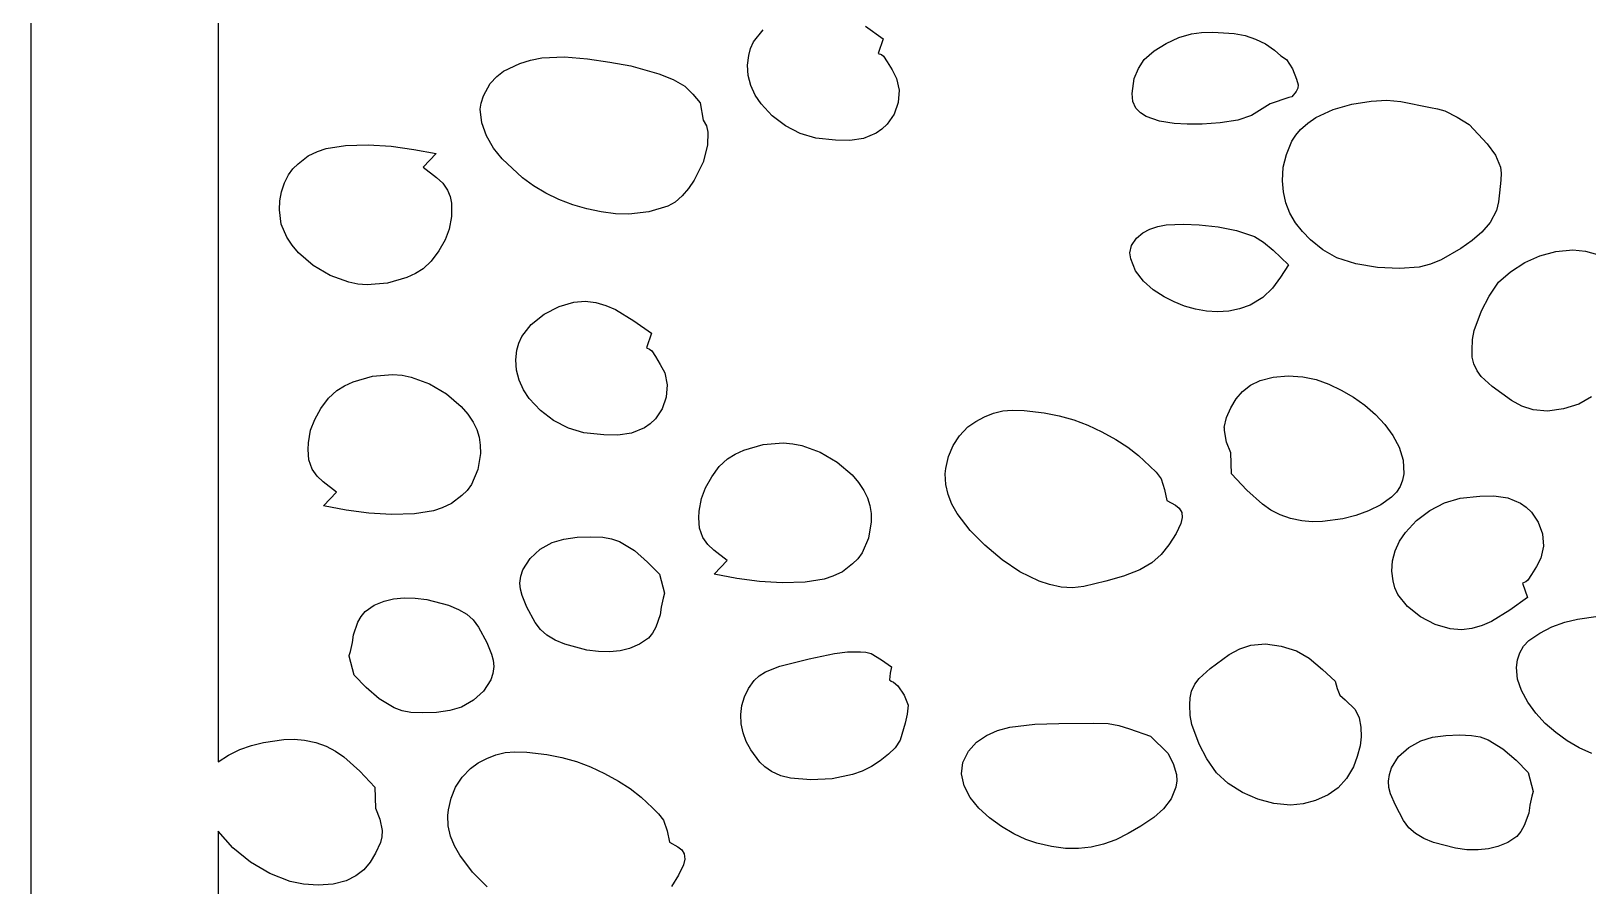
# Model space of a CAD drawing. Extents: x 2 to 598, y 382 to 3498.
# Drawn here: x 2 to 216.6, y 509.6 to 627.4 of the extents above; entities that cross this region are included whole.
import ezdxf

# ---------------------------------------------------------------- set-up
doc = ezdxf.new("R2010")
doc.units = 0

msp = doc.modelspace()

# ---------------------------------------------------------------- linework, layer by layer
at = {"layer": 'Calque 1'}
for p, q in [((1.99988, 381.978), (1.99988, 1197.98)), ((27.7753, 832.6731), (27.7753, 526.657)), ((101.581507, 625.9482), (102.904507, 627.589564)), ((117.02688, 628.115937), (119.475517, 626.3818)), ((160.234243, 626.561767), (161.973217, 627.0786)), ((161.973217, 627.0786), (163.326462, 627.238877)), ((163.326462, 627.238877), (164.920547, 627.269788)), ((164.920547, 627.269788), (167.852427, 627.1006)), ((167.852427, 627.1006), (169.349943, 626.825981)), ((169.349943, 626.825981), (170.786586, 626.34095)), ((100.928307, 624.062), (101.17792, 625.0342)), ((101.17792, 625.0342), (101.581507, 625.9482)), ((119.475517, 626.3818), (118.782517, 624.3659)), ((155.441317, 623.5015), (156.794647, 624.701152)), ((156.794647, 624.701152), (158.450171, 625.745263)), ((158.450171, 625.745263), (160.234243, 626.561767)), ((170.786586, 626.34095), (172.141724, 625.661219)), ((172.141724, 625.661219), (173.394727, 624.8025)), ((173.394727, 624.8025), (174.265517, 624.0439)), ((67.115625, 621.9018), (69.3491, 622.9693)), ((69.3491, 622.9693), (70.851361, 623.44266)), ((70.851361, 623.44266), (72.388934, 623.732892)), ((72.388934, 623.732892), (75.528875, 623.872137)), ((75.528875, 623.872137), (78.686628, 623.603364)), ((78.686628, 623.603364), (81.7799, 623.1429)), ((81.7799, 623.1429), (84.6898, 622.6225)), ((84.6898, 622.6225), (88.539862, 621.551225)), ((100.771207, 622.719), (100.928307, 624.062)), ((100.866774, 621.292594), (100.771207, 622.719)), ((100.771207, 622.719), (100.771207, 622.719)), ((118.782517, 624.3659), (119.217972, 624.21318)), ((119.217972, 624.21318), (119.519729, 623.956987)), ((119.519729, 623.956987), (120.009817, 623.1949)), ((120.009817, 623.1949), (120.689367, 622.095337)), ((154.655333, 622.25515), (155.441317, 623.5015)), ((174.265517, 624.0439), (175.057217, 623.5018)), ((175.057217, 623.5018), (175.887985, 622.233425)), ((64.379138, 618.525275), (65.2915, 620.216)), ((65.2915, 620.216), (66.196428, 621.188228)), ((66.196428, 621.188228), (67.115625, 621.9018)), ((88.539862, 621.551225), (90.506598, 620.762819)), ((90.506598, 620.762819), (92.093, 619.8258)), ((101.22082, 619.91505), (100.866774, 621.292594)), ((120.689367, 622.095337), (121.296617, 620.9186)), ((121.296617, 620.9186), (121.650264, 619.269542)), ((153.771127, 618.8269), (154.075517, 620.8996)), ((154.075517, 620.8996), (154.655333, 622.25515)), ((175.887985, 622.233425), (176.423027, 620.8131)), ((176.423027, 620.8131), (176.640517, 620.0328)), ((64.027267, 617.506691), (64.379138, 618.525275)), ((92.093, 619.8258), (93.194609, 618.733062)), ((93.194609, 618.733062), (94.21071, 617.5495)), ((101.814884, 618.605831), (101.22082, 619.91505)), ((102.630507, 617.3844), (101.814884, 618.605831)), ((121.650264, 619.269542), (121.520442, 617.585637)), ((153.88057, 617.732388), (153.771127, 618.8272)), ((153.771127, 618.8272), (153.771127, 618.8269)), ((175.354317, 618.2551), (172.780827, 617.388)), ((175.769817, 618.3848), (175.354317, 618.2551)), ((176.404408, 619.105563), (175.769817, 618.3848)), ((176.594654, 619.564377), (176.404408, 619.105563)), ((176.640517, 620.0328), (176.594654, 619.564377)), ((63.8864, 616.6601), (64.027267, 617.506691)), ((64.124655, 614.776009), (63.8864, 616.6601)), ((63.8864, 616.6601), (63.8864, 616.6601)), ((94.21071, 617.5495), (94.64631, 615.1424)), ((104.157607, 615.752406), (102.630507, 617.3844)), ((120.957008, 615.985489), (120.009817, 614.5877)), ((121.520442, 617.585637), (120.957008, 615.985489)), ((154.293027, 616.8025), (153.88057, 617.732388)), ((154.918098, 616.163414), (154.293027, 616.8025)), ((155.698166, 615.661587), (154.918098, 616.163414)), ((172.780827, 617.388), (170.227517, 615.8051)), ((179.086128, 615.503156), (181.480804, 616.632775)), ((181.480804, 616.632775), (184.057187, 617.356006)), ((184.057187, 617.356006), (186.713417, 617.7819)), ((186.713417, 617.7819), (188.873861, 617.896714)), ((188.873861, 617.896714), (190.834842, 617.742363)), ((190.834842, 617.742363), (194.888617, 616.9148)), ((194.888617, 616.9148), (195.893517, 616.732375)), ((195.893517, 616.732375), (196.867817, 616.4595)), ((196.867817, 616.4595), (198.571942, 615.558475)), ((64.775737, 612.976425), (64.124655, 614.776009)), ((94.64631, 615.1424), (95.082987, 614.360052)), ((95.082987, 614.360052), (95.290697, 613.500387)), ((105.980125, 614.357825), (104.157607, 615.752406)), ((108.013261, 613.295081), (105.980125, 614.357825)), ((119.285988, 613.896255), (118.492517, 613.348669)), ((120.009817, 614.5877), (119.285988, 613.896255)), ((157.56089, 615.0024), (155.698166, 615.661587)), ((159.556382, 614.690313), (157.56089, 615.0024)), ((161.359827, 614.5907), (159.556382, 614.690313)), ((163.422888, 614.611208), (161.359827, 614.5907)), ((165.902831, 614.787163), (163.422888, 614.611208)), ((168.328194, 615.168486), (165.902831, 614.787163)), ((170.227517, 615.8051), (168.328194, 615.168486)), ((176.336304, 613.102463), (176.975017, 613.8581)), ((176.975017, 613.8581), (177.988761, 614.751873)), ((177.988761, 614.751873), (179.086128, 615.503156)), ((198.571942, 615.558475), (200.233017, 614.5733)), ((200.233017, 614.5733), (202.734017, 611.886237)), ((42.6843, 611.2437), (45.3232, 611.6393)), ((45.3232, 611.6393), (48.479812, 611.734663)), ((48.479812, 611.734663), (51.625325, 611.543)), ((65.744127, 611.311428), (64.775737, 612.976425)), ((95.25971, 611.7173), (94.645404, 609.364048)), ((95.290697, 613.500387), (95.25971, 611.7173)), ((110.172217, 612.6586), (108.013261, 613.295081)), ((112.883717, 612.3765), (110.172217, 612.6586)), ((114.841679, 612.344169), (112.883717, 612.3765)), ((116.740542, 612.634525), (114.841679, 612.344169)), ((118.492517, 613.348669), (116.740542, 612.634525)), ((175.035017, 610.4325), (175.806492, 612.255325)), ((175.806492, 612.255325), (176.336304, 613.102463)), ((202.734017, 611.886237), (203.858442, 610.303152)), ((38.7913, 609.1459), (40.1969, 610.2301)), ((40.1969, 610.2301), (41.496119, 610.845978)), ((41.496119, 610.845978), (42.6843, 611.2437)), ((51.625325, 611.543), (54.752275, 611.128437)), ((54.752275, 611.128437), (57.8532, 610.5551)), ((57.8532, 610.5551), (56.0517, 608.6689)), ((66.9343, 609.8311), (65.744127, 611.311428)), ((69.7253, 607.1858), (66.9343, 609.8311)), ((174.618104, 608.652375), (175.035017, 610.4325)), ((203.858442, 610.303152), (204.548017, 608.6765)), ((36.920544, 606.49023), (37.4653, 607.6065)), ((37.4653, 607.6065), (38.071525, 608.4194)), ((38.071525, 608.4194), (38.7913, 609.1459)), ((56.0517, 608.6689), (57.890563, 607.2344)), ((94.645404, 609.364048), (93.418317, 606.872787)), ((174.496617, 606.8043), (174.618104, 608.652375)), ((204.548017, 608.6765), (204.649279, 607.819477)), ((204.649279, 607.819477), (204.619817, 606.888213)), ((36.284444, 604.039027), (36.522975, 605.290587)), ((36.522975, 605.290587), (36.920544, 606.49023)), ((57.890563, 607.2344), (58.748114, 606.443931)), ((58.748114, 606.443931), (59.4169, 605.5038)), ((59.4169, 605.5038), (59.756233, 604.640103)), ((71.241771, 606.083725), (69.7253, 607.1858)), ((72.929573, 605.092311), (71.241771, 606.083725)), ((92.62431, 605.716565), (91.7363, 604.695233)), ((93.418317, 606.872787), (92.62431, 605.716565)), ((174.625311, 605.258723), (174.496617, 606.8043)), ((174.496617, 606.8043), (174.496617, 606.8043)), ((174.966742, 603.747937), (174.625311, 605.258723)), ((204.619817, 606.888213), (204.429117, 605.1207)), ((36.2168, 602.767), (36.284444, 604.039027)), ((59.756233, 604.640103), (59.938338, 603.7219)), ((59.938338, 603.7219), (59.9311, 601.8611)), ((74.74868, 604.224626), (72.929573, 605.092311)), ((76.659062, 603.493737), (74.74868, 604.224626)), ((78.620694, 602.912713), (76.659062, 603.493737)), ((89.7572, 603.2831), (87.142675, 602.511612)), ((90.77402, 603.865256), (89.7572, 603.2831)), ((91.7363, 604.695233), (90.77402, 603.865256)), ((175.524361, 602.309208), (174.966742, 603.747937)), ((204.297079, 603.907125), (204.013617, 602.7141)), ((204.429117, 605.1207), (204.297079, 603.907125)), ((36.4789, 600.821575), (36.2168, 602.767)), ((36.2168, 602.767), (36.2168, 602.767)), ((59.9311, 601.8611), (59.6345, 600.1268)), ((80.593545, 602.49462), (78.620694, 602.912713)), ((82.53759, 602.252527), (80.593545, 602.49462)), ((84.4128, 602.1995), (82.53759, 602.252527)), ((87.142675, 602.511612), (84.4128, 602.1995)), ((176.301617, 600.9798), (175.524361, 602.309208)), ((177.277504, 599.77585), (176.301617, 600.9798)), ((203.132804, 601.049245), (201.997142, 599.710913)), ((204.013617, 602.7141), (203.132804, 601.049245)), ((37.2276, 599.0209), (36.4789, 600.821575)), ((37.989791, 597.890874), (37.2276, 599.0209)), ((59.6345, 600.1268), (59.076027, 598.666645)), ((153.699668, 597.877375), (154.399527, 598.8818)), ((154.399527, 598.8818), (155.234255, 599.615821)), ((155.234255, 599.615821), (156.220093, 600.142552)), ((156.220093, 600.142552), (157.316346, 600.493297)), ((157.316346, 600.493297), (158.48232, 600.699363)), ((158.48232, 600.699363), (160.86065, 600.802667)), ((160.86065, 600.802667), (163.029527, 600.7029)), ((163.029527, 600.7029), (165.622617, 600.4647)), ((165.622617, 600.4647), (168.183058, 599.934537)), ((168.183058, 599.934537), (170.630617, 599.0989)), ((170.630617, 599.0989), (171.886999, 598.310287)), ((178.360417, 598.6601), (177.277504, 599.77585)), ((201.997142, 599.710913), (200.637492, 598.562498)), ((38.863341, 596.858683), (37.989791, 597.890874)), ((40.898475, 595.093412), (38.863341, 596.858683)), ((58.209088, 597.129512), (57.154255, 595.725223)), ((59.076027, 598.666645), (58.209088, 597.129512)), ((153.480717, 596.8473), (153.699668, 597.877375)), ((153.588217, 596.02), (153.480717, 596.8473)), ((153.480717, 596.8473), (153.480717, 596.8473)), ((171.886999, 598.310287), (173.207587, 597.210725)), ((173.207587, 597.210725), (175.321717, 595.218)), ((180.076142, 597.255212), (178.360417, 598.6601)), ((182.002617, 596.145), (180.076142, 597.255212)), ((199.084717, 597.4674), (196.364117, 595.87035)), ((200.637492, 598.562498), (199.084717, 597.4674)), ((209.987693, 596.446588), (212.192921, 597.046317)), ((212.192921, 597.046317), (214.523627, 597.2707)), ((214.523627, 597.2707), (216.262548, 597.097988)), ((216.262548, 597.097988), (217.948227, 596.6423)), ((43.240922, 593.736311), (40.898475, 595.093412)), ((56.0321, 594.6636), (54.971641, 593.997908)), ((57.154255, 595.725223), (56.0321, 594.6636)), ((154.249876, 594.35997), (153.588217, 596.02)), ((175.321717, 595.218), (174.207868, 593.507594)), ((184.618706, 595.335084), (182.002617, 596.145)), ((187.600579, 594.834675), (184.618706, 595.335084)), ((190.623872, 594.675103), (187.600579, 594.834675)), ((193.364217, 594.8877), (190.623872, 594.675103)), ((194.895526, 595.271681), (193.364217, 594.8877)), ((196.364117, 595.87035), (194.895526, 595.271681)), ((205.933417, 594.2574), (207.90288, 595.505589)), ((207.90288, 595.505589), (209.987693, 596.446588)), ((45.7986, 592.7986), (43.240922, 593.736311)), ((47.026075, 592.554139), (45.7986, 592.7986)), ((48.345594, 592.458994), (47.026075, 592.554139)), ((51.106225, 592.690925), (48.345594, 592.458994)), ((53.771419, 593.442944), (51.106225, 592.690925)), ((54.971641, 593.997908), (53.771419, 593.442944)), ((155.333135, 592.952063), (154.249876, 594.35997)), ((156.696837, 591.771873), (155.333135, 592.952063)), ((174.207868, 593.507594), (173.110272, 591.985775)), ((202.978467, 590.893638), (204.290117, 592.8265)), ((204.290117, 592.8265), (205.933417, 594.2574)), ((76.8277, 590.0714), (78.388279, 590.173216)), ((78.388279, 590.173216), (79.852466, 590.003178)), ((158.199827, 590.795), (156.696837, 591.771873)), ((159.562732, 590.091615), (158.199827, 590.795)), ((171.802076, 590.687119), (170.056427, 589.6462)), ((173.110272, 591.985775), (171.802076, 590.687119)), ((201.934717, 588.8371), (202.978467, 590.893638)), ((70.945497, 586.965036), (72.740825, 588.393862)), ((72.740825, 588.393862), (74.778291, 589.474558)), ((74.778291, 589.474558), (76.8277, 590.0714)), ((79.852466, 590.003178), (81.236389, 589.605632)), ((81.236389, 589.605632), (82.556175, 589.024925)), ((82.556175, 589.024925), (85.067847, 587.491409)), ((160.999525, 589.519005), (159.562732, 590.091615)), ((162.490285, 589.091752), (160.999525, 589.519005)), ((164.015095, 588.824437), (162.490285, 589.091752)), ((165.554033, 588.731644), (164.015095, 588.824437)), ((167.087181, 588.827952), (165.554033, 588.731644)), ((168.594619, 589.127943), (167.087181, 588.827952)), ((170.056427, 589.6462), (168.594619, 589.127943)), ((200.90783, 586.1389), (201.934717, 588.8371)), ((69.6225, 585.3238), (70.945497, 586.965036)), ((85.067847, 587.491409), (87.5165, 585.7574)), ((200.683028, 584.918191), (200.90783, 586.1389)), ((68.9693, 583.4371), (69.218875, 584.409512)), ((69.218875, 584.409512), (69.6225, 585.3238)), ((87.5165, 585.7574), (86.8235, 583.741)), ((86.8235, 583.741), (87.258955, 583.588252)), ((200.628317, 583.4173), (200.683028, 584.918191)), ((68.8122, 582.0941), (68.9693, 583.4371)), ((68.907767, 580.66773), (68.8122, 582.0941)), ((68.8122, 582.0941), (68.8122, 582.0941)), ((87.258955, 583.588252), (87.560712, 583.332087)), ((87.560712, 583.332087), (88.0508, 582.57)), ((88.0508, 582.57), (88.73035, 581.470437)), ((200.671493, 582.471488), (200.628317, 583.4173)), ((200.628317, 583.4173), (200.628317, 583.4173)), ((200.866027, 581.5523), (200.671493, 582.471488)), ((46.395538, 579.077062), (49.06075, 579.828875)), ((49.06075, 579.828875), (51.821362, 580.0606)), ((51.821362, 580.0606), (53.140858, 579.965387)), ((53.140858, 579.965387), (54.3683, 579.7209)), ((54.3683, 579.7209), (56.925994, 578.783231)), ((69.261812, 579.290362), (68.907767, 580.66773)), ((88.73035, 581.470437), (89.3376, 580.2937)), ((89.3376, 580.2937), (89.691261, 578.644642)), ((171.414217, 579.2597), (173.237034, 579.721562)), ((173.237034, 579.721562), (175.270405, 579.881925)), ((175.270405, 579.881925), (177.310581, 579.7583)), ((177.310581, 579.7583), (179.153817, 579.3682)), ((201.325982, 580.562741), (200.866027, 581.5523)), ((201.899447, 579.79175), (201.325982, 580.562741)), ((203.419317, 578.4305), (201.899447, 579.79175)), ((43.012661, 576.794783), (44.1348, 577.8565)), ((44.1348, 577.8565), (45.195292, 578.522166)), ((45.195292, 578.522166), (46.395538, 579.077062)), ((56.925994, 578.783231), (59.268475, 577.426125)), ((59.268475, 577.426125), (61.303644, 575.660831)), ((69.855877, 577.981339), (69.261812, 579.290362)), ((70.6715, 576.76), (69.855877, 577.981339)), ((89.691261, 578.644642), (89.561463, 576.960737)), ((168.118403, 576.702645), (169.003455, 577.751337)), ((169.003455, 577.751337), (170.084387, 578.605686)), ((170.084387, 578.605686), (171.414217, 579.2597)), ((179.153817, 579.3682), (180.892621, 578.739465)), ((180.892621, 578.739465), (182.610897, 577.933673)), ((182.610897, 577.933673), (184.274805, 576.962692)), ((206.058101, 576.496263), (203.419317, 578.4305)), ((41.090958, 573.852948), (41.957862, 575.390287)), ((41.957862, 575.390287), (43.012661, 576.794783)), ((61.303644, 575.660831), (62.177205, 574.62863)), ((72.198598, 575.127914), (70.6715, 576.76)), ((74.021112, 573.733137), (72.198598, 575.127914)), ((88.998033, 575.360589), (88.0508, 573.9628)), ((89.561463, 576.960737), (88.998033, 575.360589)), ((135.935627, 575.0737), (137.250854, 575.168095)), ((137.250854, 575.168095), (138.909215, 575.094912)), ((166.763967, 574.150875), (167.376217, 575.4656)), ((167.376217, 575.4656), (168.118403, 576.702645)), ((184.274805, 576.962692), (185.850504, 575.838387)), ((185.850504, 575.838387), (187.304156, 574.572629)), ((207.517955, 575.72427), (206.058101, 576.496263)), ((209.060927, 575.2002), (207.517955, 575.72427)), ((211.051518, 575.032664), (209.060927, 575.2002)), ((213.246577, 575.323313), (211.051518, 575.032664)), ((215.357861, 576.002255), (213.246577, 575.323313)), ((217.097127, 576.9996), (215.357861, 576.002255)), ((40.5325, 572.3927), (41.090958, 573.852948)), ((62.177205, 574.62863), (62.9394, 573.4986)), ((62.9394, 573.4986), (63.429458, 572.494265)), ((76.054245, 572.670217), (74.021112, 573.733137)), ((87.326993, 573.271354), (86.533578, 572.723767)), ((88.0508, 573.9628), (87.326993, 573.271354)), ((131.145227, 572.8408), (132.220554, 573.615264)), ((132.220554, 573.615264), (133.402015, 574.247687)), ((133.402015, 574.247687), (134.652682, 574.734892)), ((134.652682, 574.734892), (135.935627, 575.0737)), ((138.909215, 575.094912), (141.656227, 574.7916)), ((141.656227, 574.7916), (143.730458, 574.388069)), ((143.730458, 574.388069), (145.739402, 573.81335)), ((145.739402, 573.81335), (147.691008, 573.071981)), ((147.691008, 573.071981), (149.593227, 572.1685)), ((166.483217, 572.7883), (166.763967, 574.150875)), ((187.304156, 574.572629), (188.601919, 573.177283)), ((188.601919, 573.177283), (189.709952, 571.664217)), ((40.2353, 570.6584), (40.5325, 572.3927)), ((63.429458, 572.494265), (63.754377, 571.426105)), ((63.754377, 571.426105), (63.922472, 570.316195)), ((78.2132, 572.0337), (76.054245, 572.670217)), ((80.9252, 571.7515), (78.2132, 572.0337)), ((82.883084, 571.719227), (80.9252, 571.7515)), ((84.781775, 572.009612), (82.883084, 571.719227)), ((86.533578, 572.723767), (84.781775, 572.009612)), ((129.09149, 570.269825), (129.973454, 571.639481)), ((129.973454, 571.639481), (131.145227, 572.8408)), ((149.593227, 572.1685), (151.529393, 571.111105)), ((151.529393, 571.111105), (153.159352, 570.077062)), ((166.485517, 572.7883), (166.483217, 572.7883)), ((166.485517, 572.3433), (166.485517, 572.7883)), ((166.793842, 570.759825), (166.485517, 572.3433)), ((189.709952, 571.664217), (190.594417, 570.0453)), ((40.1783, 569.7355), (40.2353, 570.6584)), ((40.1785, 569.7355), (40.1783, 569.7355)), ((40.301537, 568.333912), (40.1785, 569.7355)), ((63.942062, 569.186612), (63.568992, 566.956739)), ((63.922472, 570.316195), (63.942062, 569.186612)), ((97.99181, 568.4313), (99.052269, 569.096999)), ((99.052269, 569.096999), (100.25249, 569.65192)), ((100.25249, 569.65192), (102.917673, 570.403762)), ((102.917673, 570.403762), (105.678274, 570.635498)), ((105.678274, 570.635498), (106.997768, 570.540287)), ((106.997768, 570.540287), (108.22521, 570.2958)), ((108.22521, 570.2958), (110.782904, 569.358167)), ((110.782904, 569.358167), (113.125385, 568.001237)), ((128.096827, 567.1383), (128.474294, 568.760031)), ((128.474294, 568.760031), (129.09149, 570.269825)), ((153.159352, 570.077062), (154.664024, 568.901739)), ((154.664024, 568.901739), (156.224327, 567.4205)), ((167.396017, 569.265), (166.793842, 570.759825)), ((167.495017, 566.3597), (167.396017, 569.265)), ((190.594417, 570.0453), (191.15719, 568.253791)), ((40.75, 567.0158), (40.301537, 568.333912)), ((41.418842, 566.075611), (40.75, 567.0158)), ((63.568992, 566.956739), (62.7017, 564.9131)), ((95.814785, 565.965425), (96.869613, 567.369719)), ((96.869613, 567.369719), (97.99181, 568.4313)), ((113.125385, 568.001237), (115.160554, 566.236139)), ((128.015827, 566.3621), (128.096827, 567.1383)), ((156.224327, 567.4205), (157.069168, 566.614387)), ((157.069168, 566.614387), (157.768427, 565.7074)), ((191.15719, 568.253791), (191.231179, 566.3945)), ((42.276413, 565.285112), (41.418842, 566.075611)), ((44.1152, 563.8506), (42.276413, 565.285112)), ((62.7017, 564.9131), (62.095438, 564.100112)), ((94.38941, 562.9681), (94.947869, 564.428269)), ((94.947869, 564.428269), (95.814785, 565.965425)), ((115.160554, 566.236139), (116.034115, 565.204004)), ((116.034115, 565.204004), (116.79631, 564.074)), ((128.016227, 566.3621), (128.015827, 566.3621)), ((128.084099, 564.931042), (128.016227, 566.3621)), ((128.405268, 563.540208), (128.084099, 564.931042)), ((157.768427, 565.7074), (158.246415, 564.238412)), ((169.564084, 564.138577), (167.495017, 566.3597)), ((190.724537, 564.637059), (190.224777, 563.849543)), ((191.056178, 565.492446), (190.724537, 564.637059)), ((191.231179, 566.3945), (191.056178, 565.492446)), ((42.3138, 561.9644), (44.1152, 563.8506)), ((59.97, 562.29), (58.670781, 561.673986)), ((61.3757, 563.3736), (59.97, 562.29)), ((62.095438, 564.100112), (61.3757, 563.3736)), ((94.09221, 561.2339), (94.38941, 562.9681)), ((116.79631, 564.074), (117.286368, 563.06967)), ((117.286368, 563.06967), (117.611287, 562.001519)), ((128.940622, 562.198473), (128.405268, 563.540208)), ((158.246415, 564.238412), (158.579727, 562.7158)), ((158.579727, 562.7158), (159.735215, 562.06795)), ((171.72813, 562.198337), (169.564084, 564.138577)), ((189.545417, 563.1511), (188.063373, 562.118303)), ((190.224777, 563.849543), (189.545417, 563.1511)), ((194.79088, 561.330063), (196.823978, 562.392817)), ((196.823978, 562.392817), (198.982917, 563.0293)), ((198.982917, 563.0293), (201.694417, 563.3114)), ((201.694417, 563.3114), (203.652381, 563.343731)), ((203.652381, 563.343731), (205.551254, 563.053375)), ((205.551254, 563.053375), (207.303259, 562.339231)), ((207.303259, 562.339231), (208.096755, 561.791645)), ((45.414667, 561.391062), (42.3138, 561.9644)), ((48.541588, 560.9765), (45.414667, 561.391062)), ((51.687089, 560.784837), (48.541588, 560.9765)), ((54.8437, 560.8802), (51.687089, 560.784837)), ((57.4826, 561.276062), (54.8437, 560.8802)), ((58.670781, 561.673986), (57.4826, 561.276062)), ((94.03521, 560.3109), (94.09221, 561.2339)), ((94.03541, 560.3109), (94.03521, 560.3109)), ((94.158448, 558.909312), (94.03541, 560.3109)), ((117.611287, 562.001519), (117.779382, 560.891621)), ((117.779382, 560.891621), (117.798973, 559.76205)), ((129.651052, 560.914712), (128.940622, 562.198473)), ((131.440699, 558.556611), (129.651052, 560.914712)), ((159.735215, 562.06795), (160.277844, 561.637825)), ((160.277844, 561.637825), (160.618827, 561.0679)), ((160.66665, 560.342581), (160.484514, 559.547625)), ((160.618827, 561.0679), (160.66665, 560.342581)), ((172.909305, 561.389556), (171.72813, 562.198337)), ((174.190469, 560.718205), (172.909305, 561.389556)), ((175.597034, 560.206685), (174.190469, 560.718205)), ((177.154417, 559.8774), (175.597034, 560.206685)), ((182.835217, 560.1808), (180.008354, 559.79405)), ((184.596598, 560.623759), (182.835217, 560.1808)), ((186.376542, 561.272725), (184.596598, 560.623759)), ((188.063373, 562.118303), (186.376542, 561.272725)), ((192.9684, 559.935452), (194.79088, 561.330063)), ((208.096755, 561.791645), (208.820617, 561.1002)), ((208.820617, 561.1002), (209.767714, 559.702397)), ((94.60691, 557.5912), (94.158448, 558.909312)), ((117.798973, 559.76205), (117.425902, 557.532181)), ((133.461327, 556.5369), (131.440699, 558.556611)), ((159.826627, 558.1409), (158.828891, 556.576697)), ((160.484514, 559.547625), (159.826627, 558.1409)), ((178.576122, 559.7623), (177.154417, 559.8774)), ((180.008354, 559.79405), (178.576122, 559.7623)), ((190.625572, 557.082027), (191.441317, 558.3034)), ((191.441317, 558.3034), (192.9684, 559.935452)), ((209.767714, 559.702397), (210.330942, 558.102225)), ((210.330942, 558.102225), (210.460558, 556.418316)), ((70.772375, 554.720675), (72.169953, 555.979972)), ((72.169953, 555.979972), (73.8233, 556.907)), ((73.8233, 556.907), (75.425967, 557.387625)), ((75.425967, 557.387625), (77.281937, 557.642425)), ((77.281937, 557.642425), (79.155364, 557.713737)), ((79.155364, 557.713737), (80.8104, 557.6439)), ((80.8104, 557.6439), (82.005636, 557.432336)), ((82.005636, 557.432336), (83.123309, 557.032547)), ((83.123309, 557.032547), (85.155175, 555.800175)), ((95.275752, 556.651025), (94.60691, 557.5912)), ((96.133323, 555.86055), (95.275752, 556.651025)), ((97.97211, 554.426), (96.133323, 555.86055)), ((117.425902, 557.532181), (116.55861, 555.4885)), ((135.842422, 554.528397), (133.461327, 556.5369)), ((158.828891, 556.576697), (157.772514, 555.24895)), ((190.03133, 555.772838), (190.625572, 557.082027)), ((210.460558, 556.418316), (210.106817, 554.7693)), ((69.786884, 553.156166), (70.772375, 554.720675)), ((85.155175, 555.800175), (86.964403, 554.210541)), ((86.964403, 554.210541), (88.6094, 552.5274)), ((96.17071, 552.5398), (97.97211, 554.426)), ((115.23261, 553.949), (113.82701, 552.8649)), ((115.952348, 554.675512), (115.23261, 553.949)), ((116.55861, 555.4885), (115.952348, 554.675512)), ((138.288289, 552.856925), (135.842422, 554.528397)), ((156.501169, 554.120628), (154.858527, 553.1547)), ((157.772514, 555.24895), (156.501169, 554.120628)), ((189.581417, 552.9689), (189.677106, 554.395305)), ((189.677106, 554.395305), (190.03133, 555.772838)), ((210.106817, 554.7693), (209.499905, 553.592525)), ((69.3698, 551.3135), (69.497521, 552.267911)), ((69.497521, 552.267911), (69.786884, 553.156166)), ((88.6094, 552.5274), (89.302397, 549.9038)), ((99.271573, 551.966462), (96.17071, 552.5398)), ((102.398503, 551.5519), (99.271573, 551.966462)), ((105.544036, 551.360237), (102.398503, 551.5519)), ((111.339535, 551.851212), (108.70071, 551.4556)), ((112.527735, 552.248964), (111.339535, 551.851212)), ((113.82701, 552.8649), (112.527735, 552.248964)), ((140.9483, 551.583666), (138.288289, 552.856925)), ((142.405289, 551.115485), (140.9483, 551.583666)), ((150.147627, 551.5718), (147.095802, 550.830975)), ((152.57069, 552.256637), (150.147627, 551.5718)), ((154.858527, 553.1547), (152.57069, 552.256637)), ((189.739017, 551.6258), (189.581417, 552.9689)), ((189.581417, 552.9689), (189.581417, 552.9689)), ((189.98863, 550.653675), (189.739017, 551.6258)), ((208.330492, 551.730875), (208.028758, 551.474706)), ((208.820617, 552.493), (208.330492, 551.730875)), ((209.499905, 553.592525), (208.820617, 552.493)), ((69.438253, 550.463223), (69.3698, 551.3135)), ((69.3698, 551.3135), (69.3698, 551.3135)), ((69.66745, 549.608737), (69.438253, 550.463223)), ((70.3398, 548.0176), (69.66745, 549.608737)), ((89.302397, 549.9038), (89.124097, 549.2537)), ((108.70071, 551.4556), (105.544036, 551.360237)), ((143.971827, 550.7698), (142.405289, 551.115485)), ((145.539683, 550.665612), (143.971827, 550.7698)), ((147.095802, 550.830975), (145.539683, 550.665612)), ((190.392217, 549.7396), (189.98863, 550.653675)), ((191.71518, 548.09833), (190.392217, 549.7396)), ((208.028758, 551.474706), (207.593317, 551.322)), ((207.593317, 551.322), (208.285717, 549.3061)), ((47.512388, 546.719419), (48.0646, 547.4088)), ((48.0646, 547.4088), (49.304288, 548.254212)), ((49.304288, 548.254212), (50.6774, 548.818)), ((50.6774, 548.818), (51.973493, 549.147294)), ((51.973493, 549.147294), (53.41782, 549.285411)), ((53.41782, 549.285411), (54.954353, 549.248757)), ((54.954353, 549.248757), (56.527063, 549.053737)), ((56.527063, 549.053737), (59.556898, 548.25422)), ((59.556898, 548.25422), (60.901968, 547.682533)), ((60.901968, 547.682533), (62.0591, 547.0181)), ((71.463025, 545.893525), (70.3398, 548.0176)), ((88.8668, 548.0176), (88.7087, 546.9339)), ((89.124097, 549.2537), (88.8668, 548.0176)), ((193.510342, 546.669338), (191.71518, 548.09833)), ((205.83708, 547.571998), (203.325442, 546.038288)), ((208.285717, 549.3061), (205.83708, 547.571998)), ((46.4415, 544.1997), (47.0525, 545.907225)), ((47.0525, 545.907225), (47.512388, 546.719419)), ((62.0591, 547.0181), (62.950423, 546.225584)), ((62.950423, 546.225584), (63.687088, 545.240075)), ((63.687088, 545.240075), (64.8104, 543.116)), ((72.199678, 544.908016), (71.463025, 545.893525)), ((88.09765, 545.226375), (87.637756, 544.414181)), ((88.7087, 546.9339), (88.09765, 545.226375)), ((195.547642, 545.588477), (193.510342, 546.669338)), ((197.597017, 544.9916), (195.547642, 545.588477)), ((202.005674, 545.457482), (200.621767, 545.059858)), ((203.325442, 546.038288), (202.005674, 545.457482)), ((209.962075, 544.420811), (211.64893, 545.266413)), ((211.64893, 545.266413), (213.428878, 545.915383)), ((213.428878, 545.915383), (215.190217, 546.3583)), ((215.190217, 546.3583), (218.017042, 546.74505)), ((46.0255, 541.8799), (46.2828, 543.116)), ((46.2828, 543.116), (46.4415, 544.1997)), ((64.8104, 543.116), (65.4827, 541.524862)), ((73.091, 544.1155), (72.199678, 544.908016)), ((74.248136, 543.450945), (73.091, 544.1155)), ((75.593216, 542.879247), (74.248136, 543.450945)), ((87.0855, 543.7248), (85.84585, 542.879637)), ((87.637756, 544.414181), (87.0855, 543.7248)), ((199.157591, 544.889777), (197.597017, 544.9916)), ((200.621767, 545.059858), (199.157591, 544.889777)), ((207.728572, 542.595473), (208.480017, 543.388)), ((208.480017, 543.388), (209.962075, 544.420811)), ((45.8431, 541.3125), (46.0255, 541.8799)), ((45.8477, 541.3128), (45.8431, 541.3125)), ((45.8477, 541.2298), (45.8477, 541.3128)), ((46.5402, 538.6062), (45.8477, 541.2298)), ((65.4827, 541.524862), (65.711891, 540.670377)), ((78.623075, 542.079925), (75.593216, 542.879247)), ((80.195791, 541.885053), (78.623075, 542.079925)), ((81.732322, 541.848541), (80.195791, 541.885053)), ((83.176636, 541.986764), (81.732322, 541.848541)), ((84.4727, 542.3161), (83.176636, 541.986764)), ((85.84585, 542.879637), (84.4727, 542.3161)), ((105.20624, 539.868662), (109.24622, 540.8573)), ((109.24622, 540.8573), (112.754095, 541.6153)), ((112.754095, 541.6153), (114.527982, 541.825897)), ((114.527982, 541.825897), (116.33202, 541.833)), ((116.33202, 541.833), (117.073395, 541.794237)), ((117.073395, 541.794237), (117.77742, 541.6159)), ((117.77742, 541.6159), (119.210783, 540.7312)), ((164.515727, 539.5253), (167.154235, 541.4595)), ((167.154235, 541.4595), (168.613885, 542.231516)), ((168.613885, 542.231516), (170.156717, 542.7556)), ((170.156717, 542.7556), (172.147386, 542.923136)), ((172.147386, 542.923136), (174.342617, 542.632488)), ((174.342617, 542.632488), (176.454073, 541.953545)), ((176.454073, 541.953545), (178.193417, 540.9562)), ((178.193417, 540.9562), (180.001742, 539.39395)), ((206.885794, 540.71237), (207.202605, 541.693513)), ((207.202605, 541.693513), (207.728572, 542.595473)), ((65.652557, 538.865689), (65.363139, 537.977436)), ((65.7803, 539.8201), (65.652557, 538.865689)), ((65.711891, 540.670377), (65.7803, 539.8201)), ((102.373383, 538.520608), (103.224621, 539.061673)), ((103.224621, 539.061673), (105.20624, 539.868662)), ((119.210783, 540.7312), (120.58812, 539.7514)), ((120.398233, 538.8739), (120.33082, 537.9955)), ((120.58812, 539.7514), (120.398233, 538.8739)), ((162.995843, 538.16405), (164.515727, 539.5253)), ((180.001742, 539.39395), (181.756517, 537.7693)), ((206.91348, 538.053713), (206.761617, 539.6823)), ((206.761617, 539.6823), (206.761817, 539.6823)), ((206.761817, 539.6823), (206.885794, 540.71237)), ((48.185239, 536.923059), (46.5402, 538.6062)), ((49.994462, 535.333425), (48.185239, 536.923059)), ((65.363139, 537.977436), (64.377488, 536.412937)), ((100.329484, 535.6421), (100.889509, 536.796991)), ((100.889509, 536.796991), (101.66471, 537.8652)), ((101.66471, 537.8652), (102.373383, 538.520608)), ((120.33082, 537.9955), (120.544195, 537.791312)), ((120.544195, 537.791312), (120.86512, 537.6487)), ((120.86512, 537.6487), (121.49863, 537.1283)), ((121.49863, 537.1283), (122.33178, 535.87115)), ((161.962417, 536.4035), (162.422373, 537.393059)), ((162.422373, 537.393059), (162.995843, 538.16405)), ((181.756517, 537.7693), (182.054255, 536.798438)), ((182.054255, 536.798438), (182.429317, 535.8614)), ((207.430817, 536.4933), (206.91348, 538.053713)), ((52.026305, 534.101053), (49.994462, 535.333425)), ((62.979767, 535.15367), (61.3264, 534.2267)), ((64.377488, 536.412937), (62.979767, 535.15367)), ((99.83381, 533.173), (99.979347, 534.425709)), ((99.979347, 534.425709), (100.329484, 535.6421)), ((122.33178, 535.87115), (122.88413, 534.4835)), ((122.88413, 534.4835), (122.754941, 533.249812)), ((161.724617, 534.539), (161.768217, 535.484488)), ((161.77937, 533.038031), (161.724617, 534.539)), ((161.724617, 534.539), (161.724617, 534.539)), ((161.768217, 535.484488), (161.962417, 536.4035)), ((182.429317, 535.8614), (182.763892, 535.522463)), ((182.763892, 535.522463), (183.161617, 535.2325)), ((183.161617, 535.2325), (184.527417, 533.8884)), ((208.315275, 534.874408), (207.430817, 536.4933)), ((209.423353, 533.361409), (208.315275, 534.874408)), ((53.143969, 533.701264), (52.026305, 534.101053)), ((54.3392, 533.4897), (53.143969, 533.701264)), ((55.994237, 533.419864), (54.3392, 533.4897)), ((57.867675, 533.491188), (55.994237, 533.419864)), ((59.723675, 533.746017), (57.867675, 533.491188)), ((61.3264, 534.2267), (59.723675, 533.746017)), ((99.887383, 531.909241), (99.83381, 533.173)), ((99.83381, 533.173), (99.83381, 533.173)), ((122.754941, 533.249812), (122.50792, 531.9901)), ((162.004167, 531.81715), (161.77937, 533.038031)), ((184.527417, 533.8884), (185.076158, 532.728931)), ((185.076158, 532.728931), (185.317867, 531.450175)), ((210.721198, 531.966156), (209.423353, 533.361409)), ((100.134822, 530.65975), (99.887383, 531.909241)), ((100.570755, 529.449784), (100.134822, 530.65975)), ((122.50792, 531.9901), (121.81543, 529.6704)), ((132.333562, 529.383608), (133.693693, 530.317402)), ((133.693693, 530.317402), (135.235197, 530.981947)), ((135.235197, 530.981947), (136.901452, 531.425312)), ((136.901452, 531.425312), (140.381724, 531.840767)), ((140.381724, 531.840767), (143.681527, 531.9483)), ((143.681527, 531.9483), (148.432127, 531.9913)), ((148.432127, 531.9913), (150.451127, 531.9483)), ((150.451127, 531.9483), (151.950699, 531.666141)), ((151.950699, 531.666141), (153.427302, 531.22605)), ((153.427302, 531.22605), (156.290527, 530.1918)), ((156.290527, 530.1918), (158.705427, 527.8504)), ((163.031017, 529.1187), (162.004167, 531.81715)), ((185.332551, 530.132981), (185.200217, 528.8582)), ((185.317867, 531.450175), (185.332551, 530.132981)), ((195.16382, 530.053525), (197.019992, 530.308325)), ((197.019992, 530.308325), (198.893601, 530.379638)), ((198.893601, 530.379638), (200.548717, 530.3098)), ((200.548717, 530.3098), (201.743927, 530.098264)), ((201.743927, 530.098264), (202.861534, 529.698489)), ((212.174955, 530.7005), (210.721198, 531.966156)), ((213.750769, 529.576294), (212.174955, 530.7005)), ((29.198841, 527.577748), (30.766325, 528.344587)), ((30.766325, 528.344587), (32.399697, 528.941383)), ((32.399697, 528.941383), (34.0209, 529.352)), ((34.0209, 529.352), (36.847725, 529.738663)), ((36.847725, 529.738663), (38.279953, 529.770402)), ((38.279953, 529.770402), (39.7017, 529.6553)), ((39.7017, 529.6553), (41.259083, 529.325994)), ((41.259083, 529.325994), (42.665648, 528.814417)), ((42.665648, 528.814417), (43.946812, 528.142985)), ((43.946812, 528.142985), (45.127987, 527.334113)), ((66.077147, 527.630378), (67.36, 527.9692)), ((67.36, 527.9692), (68.675184, 528.063595)), ((68.675184, 528.063595), (70.33355, 527.990412)), ((70.33355, 527.990412), (73.0806, 527.6871)), ((101.18981, 528.3046), (100.570755, 529.449784)), ((102.43911, 526.635287), (101.18981, 528.3046)), ((121.0991, 528.620275), (120.21192, 527.7191)), ((121.81543, 529.6704), (121.0991, 528.620275)), ((130.44094, 526.554625), (131.211427, 528.1325)), ((131.211427, 528.1325), (132.333562, 529.383608)), ((164.074767, 527.06215), (163.031017, 529.1187)), ((185.200217, 528.8582), (184.81458, 527.398125)), ((190.510179, 527.386575), (191.907728, 528.645872)), ((191.907728, 528.645872), (193.561017, 529.5729)), ((193.561017, 529.5729), (195.16382, 530.053525)), ((202.861534, 529.698489), (204.893204, 528.466113)), ((204.893204, 528.466113), (206.702256, 526.876455)), ((215.414787, 528.605391), (213.750769, 529.576294)), ((217.133155, 527.799642), (215.414787, 528.605391)), ((27.7753, 526.657), (29.198841, 527.577748)), ((45.127987, 527.334113), (47.292033, 525.393702)), ((62.5701, 525.7363), (63.645391, 526.510722)), ((63.645391, 526.510722), (64.826675, 527.14315)), ((64.826675, 527.14315), (66.077147, 527.630378)), ((73.0806, 527.6871), (75.154895, 527.283527)), ((75.154895, 527.283527), (77.163988, 526.708812)), ((77.163988, 526.708812), (79.115761, 525.967467)), ((79.115761, 525.967467), (81.0181, 525.064)), ((103.164494, 525.959523), (102.43911, 526.635287)), ((104.04031, 525.3559), (103.164494, 525.959523)), ((117.833161, 526.019042), (116.558444, 525.393467)), ((119.05242, 526.791362), (117.833161, 526.019042)), ((120.21192, 527.7191), (119.05242, 526.791362)), ((130.251327, 524.9901), (130.44094, 526.554625)), ((158.705427, 527.8504), (159.442106, 526.433925)), ((159.442106, 526.433925), (159.873317, 524.9234)), ((165.386417, 525.1292), (164.074767, 527.06215)), ((184.270017, 525.9964), (183.305497, 524.370955)), ((184.81458, 527.398125), (184.270017, 525.9964)), ((189.235338, 524.933811), (189.5247, 525.822066)), ((189.5247, 525.822066), (190.510179, 527.386575)), ((206.702256, 526.876455), (208.347217, 525.1933)), ((47.292033, 525.393702), (49.3611, 523.1725)), ((60.5164, 523.165575), (61.398369, 524.535059)), ((61.398369, 524.535059), (62.5701, 525.7363)), ((81.0181, 525.064), (82.954223, 524.006589)), ((82.954223, 524.006589), (84.584187, 522.972512)), ((105.332466, 524.755906), (104.04031, 525.3559)), ((106.686119, 524.400375), (105.332466, 524.755906)), ((109.50352, 524.1632), (106.686119, 524.400375)), ((112.444554, 524.310477), (109.50352, 524.1632)), ((115.23257, 524.905962), (112.444554, 524.310477)), ((116.558444, 525.393467), (115.23257, 524.905962)), ((130.605707, 523.337251), (130.251327, 524.9901)), ((130.251327, 524.9901), (130.251327, 524.9901)), ((159.932951, 524.02788), (159.822055, 523.167977)), ((159.873317, 524.9234), (159.932951, 524.02788)), ((167.029217, 523.6983), (165.386417, 525.1292)), ((168.998786, 522.450155), (167.029217, 523.6983)), ((183.305497, 524.370955), (182.17248, 523.102988)), ((189.107617, 523.9794), (189.235338, 524.933811)), ((189.176026, 523.129202), (189.107617, 523.9794)), ((189.107617, 523.9794), (189.107617, 523.9794)), ((208.347217, 525.1933), (209.040217, 522.5702)), ((49.3611, 523.1725), (49.4601, 520.2678)), ((59.5217, 520.0343), (59.899181, 521.655953)), ((59.899181, 521.655953), (60.5164, 523.165575)), ((84.584187, 522.972512), (86.088883, 521.797155)), ((86.088883, 521.797155), (87.6492, 520.3159)), ((131.440082, 521.75682), (130.605707, 523.337251)), ((132.649576, 520.278345), (131.440082, 521.75682)), ((159.175068, 521.572762), (158.105159, 520.173242)), ((159.822055, 523.167977), (159.175068, 521.572762)), ((171.083742, 521.509237), (168.998786, 522.450155)), ((173.289111, 520.909552), (171.083742, 521.509237)), ((180.781856, 522.111002), (179.044517, 521.3135)), ((182.17248, 523.102988), (180.781856, 522.111002)), ((189.405217, 522.274887), (189.176026, 523.129202)), ((190.077517, 520.684), (189.405217, 522.274887)), ((208.861917, 521.9196), (208.604617, 520.684)), ((209.040217, 522.5702), (208.861917, 521.9196)), ((49.4601, 520.2678), (50.062275, 518.772637)), ((59.4407, 519.2576), (59.5217, 520.0343)), ((87.6492, 520.3159), (88.494075, 519.509837)), ((88.494075, 519.509837), (89.1933, 518.6029)), ((134.129315, 518.931362), (132.649576, 520.278345)), ((158.105159, 520.173242), (156.785127, 519.0049)), ((175.619917, 520.6851), (173.289111, 520.909552)), ((177.358804, 520.857737), (175.619917, 520.6851)), ((179.044517, 521.3135), (177.358804, 520.857737)), ((191.200829, 518.559675), (190.077517, 520.684)), ((208.446417, 519.5999), (207.835454, 517.892587)), ((208.604617, 520.684), (208.446417, 519.5999)), ((50.062275, 518.772637), (50.3706, 517.1889)), ((50.3706, 517.1889), (50.335755, 516.330825)), ((59.4411, 519.2576), (59.4407, 519.2576)), ((59.508972, 517.826546), (59.4411, 519.2576)), ((59.830141, 516.435722), (59.508972, 517.826546)), ((89.1933, 518.6029), (89.67125, 517.133912)), ((135.774424, 517.74541), (134.129315, 518.931362)), ((137.480029, 516.750023), (135.774424, 517.74541)), ((154.984127, 517.8122), (153.239838, 516.765287)), ((156.785127, 519.0049), (154.984127, 517.8122)), ((191.937494, 517.573994), (191.200829, 518.559675)), ((192.828817, 516.7814), (191.937494, 517.573994)), ((207.835454, 517.892587), (207.375572, 517.080589)), ((29.813025, 514.808359), (27.7751, 517.1077)), ((27.7751, 517.1077), (27.7751, 466.421)), ((50.156187, 515.565825), (49.4797, 514.0671)), ((50.335755, 516.330825), (50.156187, 515.565825)), ((60.365495, 515.094), (59.830141, 516.435722)), ((61.075925, 513.81025), (60.365495, 515.094)), ((89.67125, 517.133912), (90.0046, 515.6113)), ((90.0046, 515.6113), (91.160125, 514.963412)), ((139.141255, 515.974741), (137.480029, 516.750023)), ((140.653227, 515.4491), (139.141255, 515.974741)), ((142.676324, 514.978271), (140.653227, 515.4491)), ((149.842812, 515.305132), (148.137315, 514.896087)), ((151.53486, 515.928898), (149.842812, 515.305132)), ((153.239838, 516.765287), (151.53486, 515.928898)), ((193.985949, 516.116878), (192.828817, 516.7814)), ((195.331019, 515.545205), (193.985949, 516.116878)), ((198.360855, 514.745912), (195.331019, 515.545205)), ((205.583667, 515.545887), (204.210517, 514.9821)), ((206.823317, 516.3913), (205.583667, 515.545887)), ((207.375572, 517.080589), (206.823317, 516.3913)), ((32.23285, 512.8462), (29.813025, 514.808359)), ((49.4797, 514.0671), (48.737514, 512.830055)), ((62.865572, 511.452153), (61.075925, 513.81025)), ((91.160125, 514.963412), (91.702731, 514.533311)), ((91.702731, 514.533311), (92.0437, 513.9634)), ((92.091566, 513.238159), (91.909425, 512.443375)), ((92.0437, 513.9634), (92.091566, 513.238159)), ((144.58045, 514.730558), (142.676324, 514.978271)), ((146.391987, 514.703863), (144.58045, 514.730558)), ((148.137315, 514.896087), (146.391987, 514.703863)), ((199.933564, 514.551047), (198.360855, 514.745912)), ((201.470097, 514.514539), (199.933564, 514.551047)), ((202.914424, 514.652764), (201.470097, 514.514539)), ((204.210517, 514.9821), (202.914424, 514.652764)), ((34.905575, 511.278991), (32.23285, 512.8462)), ((37.7022, 510.1645), (34.905575, 511.278991)), ((46.77153, 510.927014), (45.4417, 510.273)), ((47.852462, 511.781363), (46.77153, 510.927014)), ((48.737514, 512.830055), (47.852462, 511.781363)), ((64.8862, 509.4324), (62.865572, 511.452153)), ((91.2515, 511.0369), (90.253764, 509.472617)), ((91.909425, 512.443375), (91.2515, 511.0369)), ((39.545378, 509.7744), (37.7022, 510.1645)), ((41.585525, 509.650775), (39.545378, 509.7744)), ((43.618884, 509.811138), (41.585525, 509.650775)), ((45.4417, 510.273), (43.618884, 509.811138))]:
    msp.add_line(p, q, dxfattribs=at)

doc.saveas('drawing.dxf')
